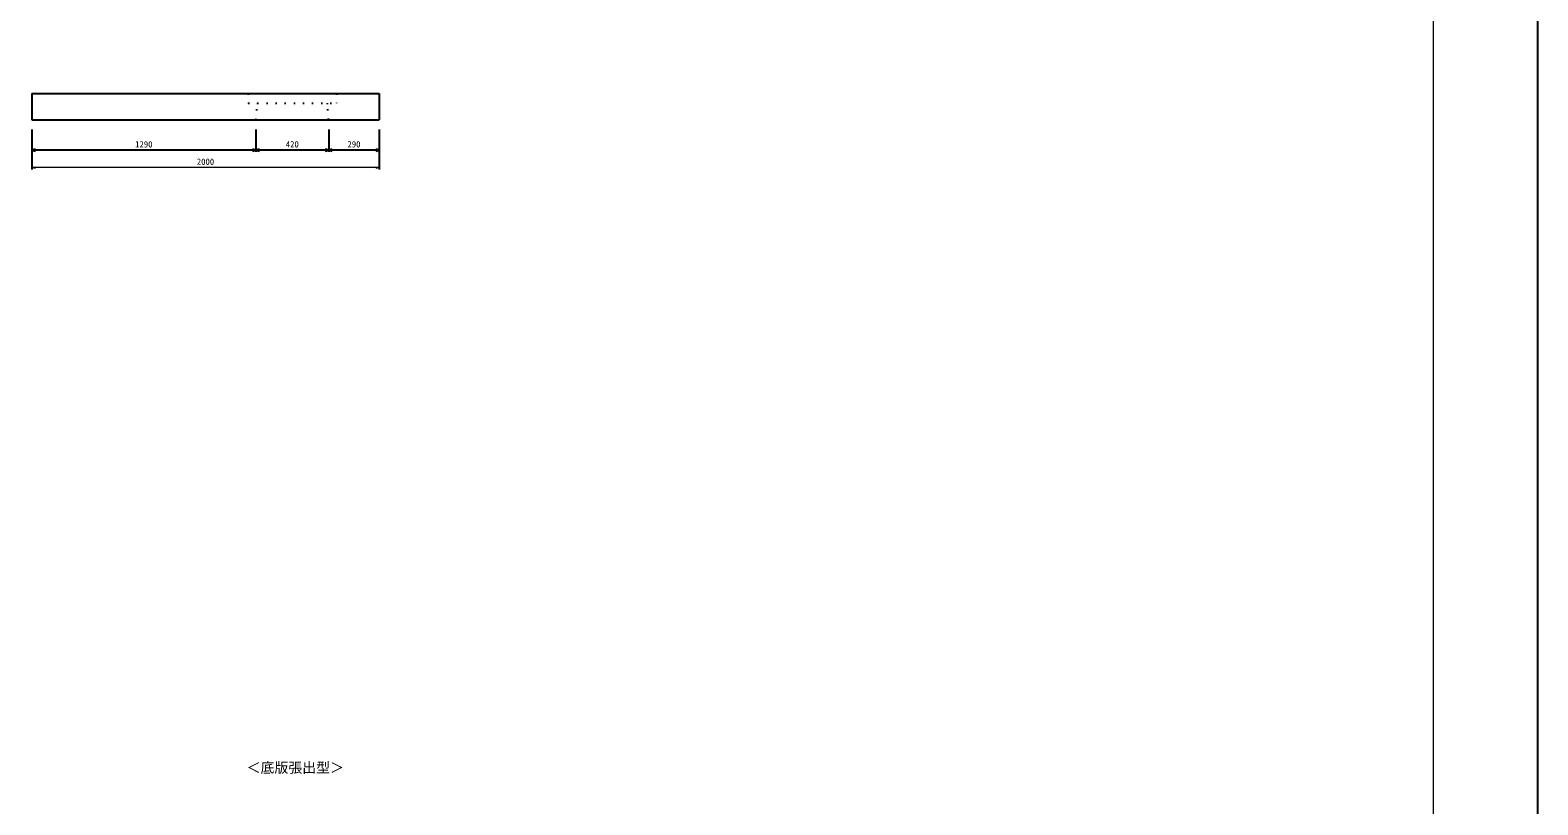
# Model space of a CAD drawing. Units: millimetres, scale not verified. Extents: x -12600 to 12600, y -8910 to 8910.
# Drawn here: x 3917 to 12600, y -11 to 4449 of the extents above; entities that cross this region are included whole.
import ezdxf
from ezdxf.enums import TextEntityAlignment as Align

# ---------------------------------------------------------------- set-up
doc = ezdxf.new("R2010")
doc.units = ezdxf.units.MM
doc.header["$LTSCALE"] = 30
doc.linetypes.add('DOTTED', pattern=[1.75, 0.25, -1.5])
for name, color, linetype, lineweight in [('0-0_DIM', 7, 'Continuous', 13), ('0-1_Defpoints', 5, 'Continuous', 25), ('0-5_OUTLINE', 3, 'Continuous', 25), ('0-6_OUTLINE2', 4, 'DOTTED', 25), ('0-7_TXT', 7, 'Continuous', 25), ('0-8_WAKU', 3, 'Continuous', 13)]:
    doc.layers.add(name, color=color, linetype=linetype, lineweight=lineweight)
doc.styles.add('ＭＳ ゴシック', font='')
doc.styles.get('ＭＳ ゴシック').set_extended_font_data('MS Gothic')

msp = doc.modelspace()

# ---------------------------------------------------------------- linework, layer by layer
at = {"layer": '0-0_DIM', "lineweight": 25}
for p, q in [((3927.1, 3877.86), (3927.1, 3647.86)), ((5217.1, 3877.86), (5217.1, 3747.86)), ((5637.1, 3877.86), (5637.1, 3747.86)), ((5927.1, 3877.86), (5927.1, 3647.86)), ((5217.1, 3757.86), (3927.1, 3757.86)), ((5637.1, 3757.86), (5217.1, 3757.86)), ((5927.1, 3757.86), (5637.1, 3757.86))]:
    msp.add_line(p, q, dxfattribs=at)
at = {"layer": '0-0_DIM'}
msp.add_line((5927.1, 3657.86), (3927.1, 3657.86), dxfattribs=at)
at = {"layer": '0-0_DIM', "lineweight": 25}
for points in [[(3947.1, 3763.22), (3927.1, 3757.86), (3947.1, 3752.5)], [(5197.1, 3752.5), (5217.1, 3757.86), (5197.1, 3763.22)], [(5237.1, 3763.22), (5217.1, 3757.86), (5237.1, 3752.5)], [(5617.1, 3752.5), (5637.1, 3757.86), (5617.1, 3763.22)], [(5657.1, 3763.22), (5637.1, 3757.86), (5657.1, 3752.5)], [(5907.1, 3752.5), (5927.1, 3757.86), (5907.1, 3763.22)]]:
    msp.add_lwpolyline(points, dxfattribs=at)
at = {"layer": '0-0_DIM'}
for points in [[(3947.1, 3652.5), (3927.1, 3657.86), (3947.1, 3663.22)], [(5907.1, 3663.22), (5927.1, 3657.86), (5907.1, 3652.5)]]:
    msp.add_lwpolyline(points, dxfattribs=at)
at = {"layer": '0-1_Defpoints'}
msp.add_lwpolyline([(-12600, -8910), (12600, -8910), (12600, 8910), (-12600, 8910)], close=True, dxfattribs=at)
at = {"layer": '0-5_OUTLINE'}
for p, q in [((3927.1, 4083.75), (5927.1, 4083.75)), ((3927.1, 4083.75), (3927.1, 3933.75)), ((5927.1, 4083.75), (5927.1, 3933.75)), ((3927.1, 3933.75), (5927.1, 3933.75))]:
    msp.add_line(p, q, dxfattribs=at)
at = {"layer": '0-6_OUTLINE2'}
for p, q in [((5172.6, 4083.75), (5172.6, 4028.75)), ((5681.6, 4083.75), (5681.6, 4028.75)), ((5172.6, 4028.75), (5681.6, 4028.75)), ((5217.1, 3933.75), (5226.6, 4022.75)), ((5226.6, 4028.75), (5226.6, 4022.75)), ((5627.6, 4028.75), (5627.6, 4022.75)), ((5637.1, 3933.75), (5627.6, 4022.75))]:
    msp.add_line(p, q, dxfattribs=at)
at = {"layer": '0-8_WAKU'}
msp.add_lwpolyline([(-12000, -8310), (12000, -8310), (12000, 8310), (-12000, 8310)], close=True, dxfattribs=at)

# ---------------------------------------------------------------- texts
at = {"layer": '0-0_DIM', "style": 'ＭＳ ゴシック'}
for s, p in [('1290', (4522.1, 3762.86)), ('420', (5389.6, 3762.86)), ('290', (5744.6, 3762.86)), ('2000', (4877.1, 3662.86))]:
    msp.add_text(s, height=36.66, dxfattribs=at).set_placement(p, align=Align.BOTTOM_LEFT)
at = {"layer": '0-7_TXT', "style": 'ＭＳ ゴシック'}
msp.add_text('＜底版張出型＞', height=58.65, dxfattribs=at).set_placement((5164.23, 155.81), align=Align.BOTTOM_LEFT)

doc.saveas('drawing.dxf')
